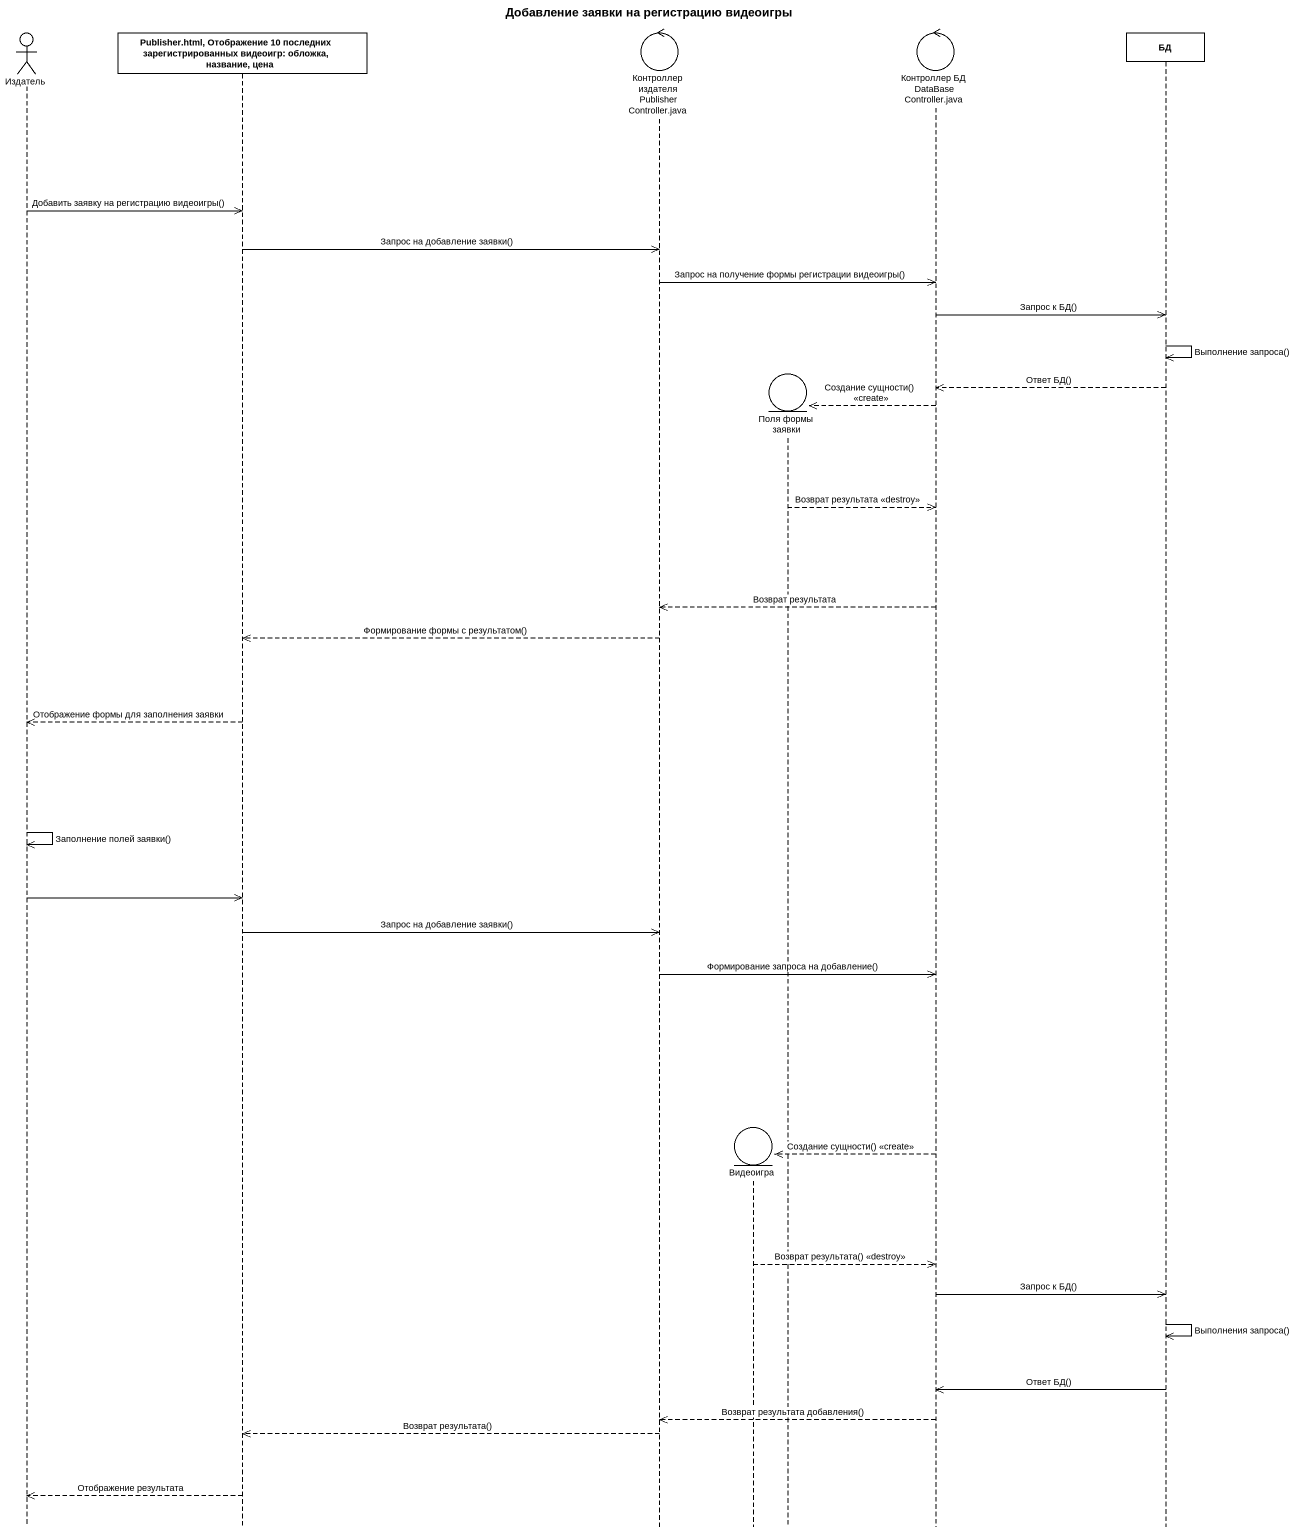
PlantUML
@startuml
title Добавление заявки на регистрацию видеоигры
hide footbox
actor Издатель
participant "Publisher.html, Отображение 10 последних зарегистрированных видеоигр: обложка, название, цена" as Publisher_html_Отображение
control "Контроллер издателя PublisherController.java" as Контроллер_издателя
entity Видеоигра
entity "Поля формы заявки" as Поля_формы_заявки
control "Контроллер БД DataBaseController.java" as Контроллер_БД
participant БД

Издатель ->> Publisher_html_Отображение : Добавить заявку на регистрацию видеоигры()
Publisher_html_Отображение ->> Контроллер_издателя : Запрос на добавление заявки()
Контроллер_издателя ->> Контроллер_БД : Запрос на получение формы регистрации видеоигры()
Контроллер_БД ->> БД : Запрос к БД()
БД ->> БД : Выполнение запроса()
БД -->> Контроллер_БД : Ответ БД()
Контроллер_БД -->> Поля_формы_заявки ** : Создание сущности() <<create>>
Поля_формы_заявки -->> Контроллер_БД : Возврат результата <<destroy>>
Контроллер_БД -->> Контроллер_издателя : Возврат результата
Контроллер_издателя -->> Publisher_html_Отображение : Формирование формы с результатом()
Publisher_html_Отображение -->> Издатель : Отображение формы для заполнения заявки
Издатель ->> Издатель : Заполнение полей заявки()
Издатель ->> Publisher_html_Отображение
Publisher_html_Отображение ->> Контроллер_издателя : Запрос на добавление заявки()
Контроллер_издателя ->> Контроллер_БД : Формирование запроса на добавление()
Контроллер_БД -->> Видеоигра ** : Создание сущности() <<create>>
Видеоигра -->> Контроллер_БД : Возврат результата() <<destroy>>
Контроллер_БД ->> БД : Запрос к БД()
БД ->> БД : Выполнения запроса()
БД ->> Контроллер_БД : Ответ БД()
Контроллер_БД -->> Контроллер_издателя : Возврат результата добавления()
Контроллер_издателя -->> Publisher_html_Отображение : Возврат результата()
Publisher_html_Отображение -->> Издатель : Отображение результата
@enduml
